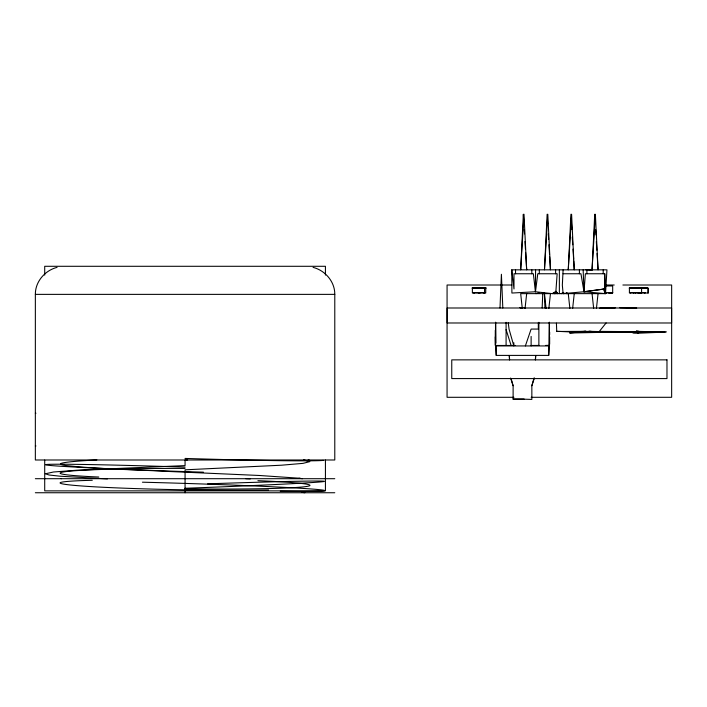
<?xml version="1.0" encoding="UTF-8"?>
<svg xmlns="http://www.w3.org/2000/svg" width="707" height="707" viewBox="0 0 707 707"><rect width="100%" height="100%" fill="white"/><g stroke="black" fill="none" stroke-linecap="round" stroke-linejoin="round"><path stroke-width="1.06" d="M57.055 267.379C44.992 270.392 35.2 281.713 35.359 294.368L35.35 459.992L334.782 459.992L334.782 294.368C334.932 281.713 325.149 270.392 313.077 267.379M515.359 345.467L495.474 345.467L495.527 322.321M564.221 293.635L552.229 293.635L535.464 291.761L535.57 269.835M549.436 322.321L549.48 345.467L548.977 345.387L549.268 322.295M589.806 331.353L589.806 331.822L586.739 331.353M566.236 293.635L566.254 292.698M549.039 345.935L548.703 355.4L496.261 355.4L495.828 345.935L549.145 345.935L548.703 355.4M478.657 293.007L478.303 292.963M499.999 307.996L501.404 274.272L502.81 307.996M542.154 307.996L542.79 292.769M535.473 359.801L535.738 355.515M555.72 293.635L557.151 273.75L537.78 273.75L535.464 291.761L511.895 293.043L511.78 269.835L606.951 269.835L605.51 293.635L564.46 293.635M563.108 269.835L562.339 285.151L563.108 293.635L583.991 291.761L604.732 288.951L604.732 273.75L585.369 273.75L583.991 291.761L605.51 293.635L604.732 273.75M472.409 287.82L472.373 288.323L485.744 288.323L485.709 287.82L472.373 287.943L485.709 287.82M473.566 288.323L474.503 287.855L473.566 287.943M629.442 287.82L629.407 288.323L648.337 288.323L648.337 293.007L629.407 293.007L629.407 287.855L630.344 287.855L629.407 288.323L641.585 287.943L629.442 287.82L641.585 287.943M535.358 359.801L535.676 355.506M632.509 288.323L632.553 287.82L645.995 287.943L632.553 287.82M632.88 288.323L632.88 287.943M525.054 308.429L526.671 293.635M548.853 308.429L550.461 293.635L520.679 293.635L522.287 308.429M572.643 308.429L574.252 293.635M596.434 308.429L598.051 293.635M640.436 293.007L639.358 293.007M554.288 293.635L554.465 292.698L553.943 293.635L555.896 293.007M555.552 293.635L556.056 291.293L557.735 293.635M554.226 293.635L554.465 292.698L554.032 293.635M513.114 398.854L531.85 399.42L531.85 385.739L534.024 378.033M609.328 293.007L612.677 292.822L612.677 285.973L605.112 285.973M531.85 385.739L534.359 378.042M640.648 292.539L640.533 293.007L641.39 293.007M525.363 345.935L531.125 329.073L538.327 329.073L538.327 322.781M563.479 293.635L563.824 292.698M524.947 307.996L525.168 307.527M635.337 292.963L635.69 293.007M479.532 292.963L480.035 293.007M606.102 322.958L599.368 331.389L637.078 331.663L569.656 332.997L577.089 332.228M639.561 331.592L638.05 333.236L639.561 331.592L636.441 330.735M586.191 331.353L585.714 331.822L585.617 331.353L556.745 331.477L556.418 323.152M600.163 331.574L590.327 331.353L589.806 331.822L589.249 331.353M552.229 293.635L556.056 291.293M605.183 292.822L612.677 292.822L608.966 292.822L609.628 292.822M561.667 293.635L563.108 293.007M608.904 293.007L609.399 292.822M520.405 307.996L521.837 307.527L520.882 307.996L519.972 307.527L522.818 307.757M560.907 293.635L562.852 293.007M605.272 293.007L606.933 292.822M639.614 293.007L639.985 293.007M638.156 293.007L638.633 293.007M535.906 293.635L539.026 292.928M588.489 331.353L585.714 331.822L590.327 331.353L601.056 332.246L638.925 332.502L666.454 331.892M639.764 292.963L640.162 292.963M585.714 331.353L586.616 331.822L589.497 331.353M563.108 273.75L580.942 273.75L583.991 291.761L604.732 288.951L605.51 293.635L603.204 288.951M495.315 345.131L495.996 345.387L495.315 345.131L495.315 330.293M598.9 332.193L601.021 331.901M580.279 331.901L590.327 331.353M309.1 459.912L308.137 459.992M585.617 331.353L577.902 331.945L585.582 331.353L570.222 331.919L556.727 331.3M96.841 459.877C97.902 460.01 44.727 462.219 65.238 465.436C98.936 469.254 132.934 469.51 166.764 471.383L259.389 475.484L300.334 478.294M637.546 333.236L665.243 332.096L637.67 331.353M638.925 332.502L652.11 331.981M187.638 459.895L185.066 459.992L185.066 465.604L77.054 470.208L53.502 472.002L45.328 473.796L49.11 475.007L60.254 476.226L107.437 478.913M485.744 287.943L472.373 288.323L473.31 287.855L472.373 287.855L472.373 293.007L485.744 293.007L485.744 287.855L484.808 287.855L485.744 288.323M524.134 399.084L513.114 399.42L513.114 385.739L511.214 378.996M640.162 288.103L645.995 287.943M609.257 307.952L599.757 308.172L615.603 307.784M611.369 307.907L614.542 307.828M637.078 331.663L599.05 332.228L578.741 331.804M531.381 345.467L539.079 345.431M545.671 345.405L548.977 345.387M582.303 331.937L599.925 331.91M511.886 285.009L447.071 285.009L447.071 397.299L513.936 397.299M605.811 285.009L614.224 285.009M622.885 285.009L671.65 285.009L671.65 397.299L531.169 397.299M648.337 288.323L646.932 287.855L631.572 287.855L631.572 288.323M35.35 294.368L334.782 294.368M619.792 307.784L636.68 308.172L627.197 307.987M35.35 413.206L35.96 413.206M35.35 445.958L35.96 445.958M35.35 478.701L334.782 478.701M35.35 492.744L334.782 492.744M615.461 331.928L637.316 332.423M638.138 333.236L633.666 333.138L630.644 331.839M632.509 287.943L638.341 288.103M641.258 288.2L645.624 287.943M629.407 287.943L634.488 288.103M472.373 287.943L478.639 288.103M245.691 478.701L250.287 478.895M585.794 269.835L592.157 270.268M522.809 307.881L519.972 307.527L520.529 307.996M303.533 459.965L309.834 461.627L303.047 463.359L281.51 465.206L185.066 469.819L185.066 492.744M522.685 307.837L520.546 307.527L520.767 307.996M638.112 292.963L638.854 293.007M496.208 355.391L495.934 345.935M61.429 478.701L60.908 478.515M555.428 293.007L557.355 293.635L556.877 292.698L557.054 293.635L555.331 293.007M521.96 307.996L520.546 307.527L521.483 307.996M606.279 293.007L605.21 292.822M640.648 287.855L641.585 288.323L641.549 287.82M586.439 331.353L586.616 331.822M510.604 378.042L513.114 385.739M506.088 329.63L511.09 345.467M484.551 287.943L483.615 287.855L484.551 287.855L484.551 293.007M567.094 293.635L566.917 292.698L566.917 293.635M508.245 322.754L509.04 329.073L513.839 345.935L513.839 342.771M535.464 291.761L533.352 273.75L513.989 273.75L513.989 288.951L511.78 269.835M592.051 293.635L593.668 308.429M568.26 293.635L569.877 308.429M544.47 293.635L546.078 308.429M645.951 287.82L645.995 288.323M509.606 359.801L509.296 355.506L509.491 359.801M595.179 221.883L594.72 214.256L592.051 269.835L595.382 214.256L598.051 269.835L597.07 253.495M595.63 229.519L595.957 234.963M596.355 241.502L596.876 250.225M571.839 229.519L570.929 214.256L568.26 269.835L571.592 214.256L574.252 269.835L573.731 261.122M572.299 237.145L572.75 244.772M573.015 249.129L573.607 258.939M547.722 224.066L547.13 214.256L544.47 269.835L547.801 214.256L550.461 269.835L549.675 256.765M548.305 233.876L548.632 239.32M548.959 244.772L549.551 254.582M523.799 221.883L523.339 214.256L520.679 269.835L524.002 214.256L526.671 269.835L525.628 252.399M524.258 229.519L524.514 233.876M524.974 241.502L525.434 249.129M544.328 292.769L544.964 307.996M583.151 269.835L583.991 291.761M495.315 336.877L495.474 345.467M495.695 322.295L495.961 343.187M647.966 293.007L647.966 288.323L646.56 287.855L646.56 288.323M646.932 287.855L646.932 288.323M645.058 293.007L645.058 292.539L630.344 292.539L630.344 293.007M644.687 292.539L644.687 293.007M641.585 287.855L641.585 293.007M633.817 292.539L633.817 293.007M633.445 292.539L633.445 293.007M631.943 287.855L631.943 288.323M603.204 269.835L603.204 273.75M586.898 269.835L586.898 273.75M579.404 269.835L579.404 273.75M559.361 269.835L559.361 293.635M555.614 269.835L555.614 273.75M549.648 332.034L549.648 334.703M549.648 336.877L549.648 344.203M539.317 269.835L539.317 273.75M538.875 322.321L538.875 345.467M531.823 269.835L531.823 273.75M531.125 336.444L531.125 345.935M515.527 269.835L515.527 273.75M506.088 322.321L506.088 345.467M484.808 293.007L484.808 292.539L473.31 292.539L473.31 293.007M483.615 292.539L483.615 293.007M474.503 292.539L474.503 293.007M325.432 275.103L325.432 266.292L44.709 266.292L44.709 275.103M325.432 460.045L325.432 490.87L44.709 490.87L44.709 460.045M257.914 480.68A124.98 4.984 0.7 0 1 303.886 486.823A124.98 4.984 0.7 0 1 185.075 488.829M207.602 483.844A139.933 1.803 -2.1 0 1 324.31 481.405A139.933 1.803 -2.1 0 1 184.978 488.272M203.422 472.179A139.933 2.218 1.9 0 1 45.61 464.799A139.933 2.218 1.9 0 1 185.137 467.133M301.677 492.328A124.98 4.94 0.8 0 1 304.832 492.744M268.58 490.004A124.98 4.772 1 0 1 96.647 486.929A124.98 4.772 1 0 1 92.281 480.283M298.911 478.294A124.98 4.843 0.9 0 1 302.525 478.701M142.425 482.201A139.933 2.793 1.8 0 1 305.68 488.59A139.933 2.793 1.8 0 1 280.281 491.241M98.759 477.022A124.98 5.196 0.2 0 1 69.18 471.224A124.98 5.196 0.2 0 1 185.022 468.432M323.329 460.398A139.933 2.793 1.8 0 1 184.995 458.428M304.107 459.886A124.98 4.94 0.8 0 1 304.832 459.992M671.579 307.996L447.142 307.996L447.142 322.984L671.579 322.984L671.579 307.996M666.975 359.863L451.755 359.863L451.755 378.581L666.975 378.581L666.975 359.863"/></g></svg>
